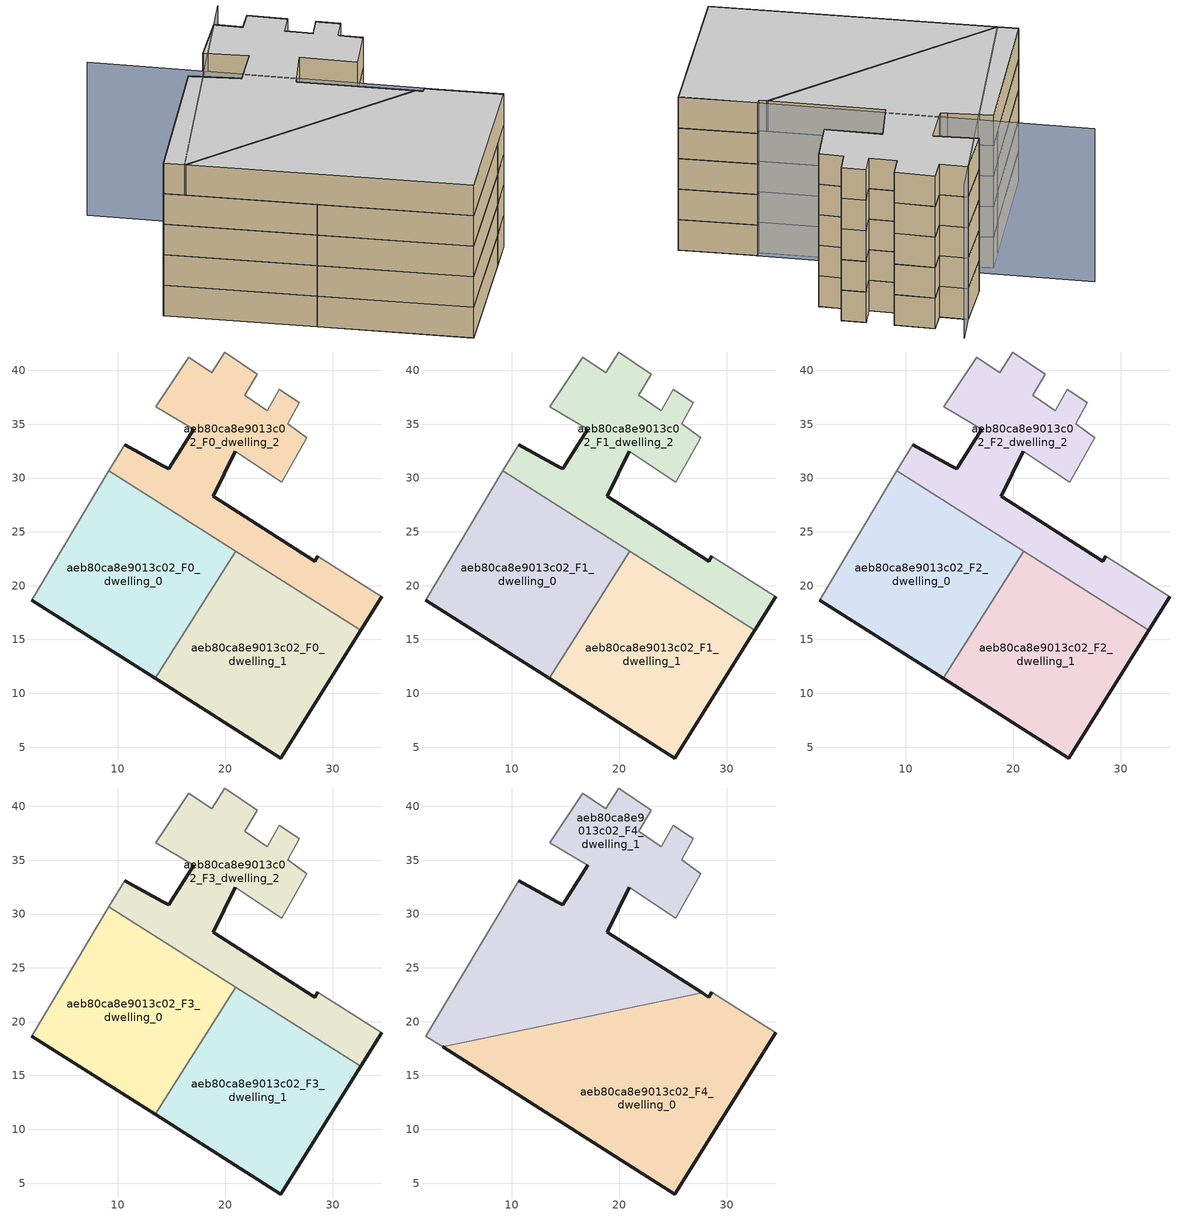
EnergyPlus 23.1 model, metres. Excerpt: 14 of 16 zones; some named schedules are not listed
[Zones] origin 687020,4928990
aeb80ca8e9013c02_F0_dwelling_0
 floor ground (EU_floor_Construction): 13.49,11.38 20.98,23.2 9.19,30.66 2,18.66 z0
 wall outside (EU_wall_Construction): 13.49,11.38 2,18.66 z0:3
 wall to aeb80ca8e9013c02_F0_dwelling_1 (EU_wall_Construction): 20.98,23.2 13.49,11.38 z0:3
 wall adiabatic (EU_wall_Construction): 2,18.66 9.19,30.66 z0:3
 wall to aeb80ca8e9013c02_F0_dwelling_2 (EU_wall_Construction): 9.19,30.66 20.98,23.2 z0:3
aeb80ca8e9013c02_F0_dwelling_1
 floor ground (EU_floor_Construction): 25.16,3.99 32.59,15.84 20.98,23.2 13.49,11.38 z0
 wall outside (EU_wall_Construction): 32.59,15.84 25.16,3.99 13.49,11.38 z0:3
 wall to aeb80ca8e9013c02_F0_dwelling_2 (EU_wall_Construction): 20.98,23.2 32.59,15.84 z0:3
aeb80ca8e9013c02_F0_dwelling_2
 floor ground (EU_floor_Construction): 32.59,15.84 34.56,18.98 28.59,22.72 28.31,22.28 18.87,28.33 20.94,32.5 25.27,29.6 27.58,33.75 25.78,35.04 26.85,37 25,38.22 23.89,36.26 21.82,37.67 22.97,39.63 19.97,41.71 18.74,39.78 16.61,41.23 13.55,36.6 17.06,34.54 14.74,30.84 14.18,31.15 10.64,33.08 9.19,30.66 z0
 wall outside (EU_wall_Construction): 20.94,32.5 18.87,28.33 28.31,22.28 28.59,22.72 / 34.56,18.98 32.59,15.84 / 10.64,33.08 14.18,31.15 14.74,30.84 17.06,34.54 z0:3
 wall adiabatic (EU_wall_Construction): 17.06,34.54 13.55,36.6 16.61,41.23 18.74,39.78 19.97,41.71 22.97,39.63 21.82,37.67 23.89,36.26 25,38.22 26.85,37 25.78,35.04 27.58,33.75 25.27,29.6 20.94,32.5 / 28.59,22.72 34.56,18.98 / 9.19,30.66 10.64,33.08 z0:3
aeb80ca8e9013c02_F1_dwelling_0
 floor to aeb80ca8e9013c02_F0_dwelling_0 (EU_floor_Construction): 13.49,11.38 20.98,23.2 9.19,30.66 2,18.66 z3
 wall outside (EU_wall_Construction): 13.49,11.38 2,18.66 z3:6
 wall to aeb80ca8e9013c02_F1_dwelling_1 (EU_wall_Construction): 20.98,23.2 13.49,11.38 z3:6
 wall adiabatic (EU_wall_Construction): 2,18.66 9.19,30.66 z3:6
 wall to aeb80ca8e9013c02_F1_dwelling_2 (EU_wall_Construction): 9.19,30.66 20.98,23.2 z3:6
aeb80ca8e9013c02_F1_dwelling_1
 floor to aeb80ca8e9013c02_F0_dwelling_1 (EU_floor_Construction): 25.16,3.99 32.59,15.84 20.98,23.2 13.49,11.38 z3
 wall outside (EU_wall_Construction): 32.59,15.84 25.16,3.99 13.49,11.38 z3:6
 wall to aeb80ca8e9013c02_F1_dwelling_2 (EU_wall_Construction): 20.98,23.2 32.59,15.84 z3:6
aeb80ca8e9013c02_F1_dwelling_2
 floor to aeb80ca8e9013c02_F0_dwelling_2 (EU_floor_Construction): 32.59,15.84 34.56,18.98 28.59,22.72 28.31,22.28 18.87,28.33 20.94,32.5 25.27,29.6 27.58,33.75 25.78,35.04 26.85,37 25,38.22 23.89,36.26 21.82,37.67 22.97,39.63 19.97,41.71 18.74,39.78 16.61,41.23 13.55,36.6 17.06,34.54 14.74,30.84 14.18,31.15 10.64,33.08 9.19,30.66 z3
 wall outside (EU_wall_Construction): 20.94,32.5 18.87,28.33 28.31,22.28 28.59,22.72 / 34.56,18.98 32.59,15.84 / 10.64,33.08 14.18,31.15 14.74,30.84 17.06,34.54 z3:6
 wall adiabatic (EU_wall_Construction): 17.06,34.54 13.55,36.6 16.61,41.23 18.74,39.78 19.97,41.71 22.97,39.63 21.82,37.67 23.89,36.26 25,38.22 26.85,37 25.78,35.04 27.58,33.75 25.27,29.6 20.94,32.5 / 28.59,22.72 34.56,18.98 / 9.19,30.66 10.64,33.08 z3:6
aeb80ca8e9013c02_F2_dwelling_0
 floor to aeb80ca8e9013c02_F1_dwelling_0 (EU_floor_Construction): 13.49,11.38 20.98,23.2 9.19,30.66 2,18.66 z6
 wall outside (EU_wall_Construction): 13.49,11.38 2,18.66 z6:9
 wall to aeb80ca8e9013c02_F2_dwelling_1 (EU_wall_Construction): 20.98,23.2 13.49,11.38 z6:9
 wall adiabatic (EU_wall_Construction): 2,18.66 9.19,30.66 z6:9
 wall to aeb80ca8e9013c02_F2_dwelling_2 (EU_wall_Construction): 9.19,30.66 20.98,23.2 z6:9
aeb80ca8e9013c02_F2_dwelling_1
 floor to aeb80ca8e9013c02_F1_dwelling_1 (EU_floor_Construction): 25.16,3.99 32.59,15.84 20.98,23.2 13.49,11.38 z6
 wall outside (EU_wall_Construction): 32.59,15.84 25.16,3.99 13.49,11.38 z6:9
 wall to aeb80ca8e9013c02_F2_dwelling_2 (EU_wall_Construction): 20.98,23.2 32.59,15.84 z6:9
aeb80ca8e9013c02_F2_dwelling_2
 floor to aeb80ca8e9013c02_F1_dwelling_2 (EU_floor_Construction): 32.59,15.84 34.56,18.98 28.59,22.72 28.31,22.28 18.87,28.33 20.94,32.5 25.27,29.6 27.58,33.75 25.78,35.04 26.85,37 25,38.22 23.89,36.26 21.82,37.67 22.97,39.63 19.97,41.71 18.74,39.78 16.61,41.23 13.55,36.6 17.06,34.54 14.74,30.84 14.18,31.15 10.64,33.08 9.19,30.66 z6
 wall outside (EU_wall_Construction): 20.94,32.5 18.87,28.33 28.31,22.28 28.59,22.72 / 34.56,18.98 32.59,15.84 / 10.64,33.08 14.18,31.15 14.74,30.84 17.06,34.54 z6:9
 wall adiabatic (EU_wall_Construction): 17.06,34.54 13.55,36.6 16.61,41.23 18.74,39.78 19.97,41.71 22.97,39.63 21.82,37.67 23.89,36.26 25,38.22 26.85,37 25.78,35.04 27.58,33.75 25.27,29.6 20.94,32.5 / 28.59,22.72 34.56,18.98 / 9.19,30.66 10.64,33.08 z6:9
aeb80ca8e9013c02_F3_dwelling_0
 floor to aeb80ca8e9013c02_F2_dwelling_0 (EU_floor_Construction): 13.49,11.38 20.98,23.2 9.19,30.66 2,18.66 z9
 wall outside (EU_wall_Construction): 13.49,11.38 2,18.66 z9:12
 wall to aeb80ca8e9013c02_F3_dwelling_1 (EU_wall_Construction): 20.98,23.2 13.49,11.38 z9:12
 wall adiabatic (EU_wall_Construction): 2,18.66 9.19,30.66 z9:12
 wall to aeb80ca8e9013c02_F3_dwelling_2 (EU_wall_Construction): 9.19,30.66 20.98,23.2 z9:12
aeb80ca8e9013c02_F3_dwelling_1
 floor to aeb80ca8e9013c02_F2_dwelling_1 (EU_floor_Construction): 25.16,3.99 32.59,15.84 20.98,23.2 13.49,11.38 z9
 wall outside (EU_wall_Construction): 32.59,15.84 25.16,3.99 13.49,11.38 z9:12
 wall to aeb80ca8e9013c02_F3_dwelling_2 (EU_wall_Construction): 20.98,23.2 32.59,15.84 z9:12
aeb80ca8e9013c02_F3_dwelling_2
 floor to aeb80ca8e9013c02_F2_dwelling_2 (EU_floor_Construction): 32.59,15.84 34.56,18.98 28.59,22.72 28.31,22.28 18.87,28.33 20.94,32.5 25.27,29.6 27.58,33.75 25.78,35.04 26.85,37 25,38.22 23.89,36.26 21.82,37.67 22.97,39.63 19.97,41.71 18.74,39.78 16.61,41.23 13.55,36.6 17.06,34.54 14.74,30.84 14.18,31.15 10.64,33.08 9.19,30.66 z9
 wall outside (EU_wall_Construction): 20.94,32.5 18.87,28.33 28.31,22.28 28.59,22.72 / 34.56,18.98 32.59,15.84 / 10.64,33.08 14.18,31.15 14.74,30.84 17.06,34.54 z9:12
 wall adiabatic (EU_wall_Construction): 17.06,34.54 13.55,36.6 16.61,41.23 18.74,39.78 19.97,41.71 22.97,39.63 21.82,37.67 23.89,36.26 25,38.22 26.85,37 25.78,35.04 27.58,33.75 25.27,29.6 20.94,32.5 / 28.59,22.72 34.56,18.98 / 9.19,30.66 10.64,33.08 z9:12
aeb80ca8e9013c02_F4_dwelling_0
 floor to aeb80ca8e9013c02_F3_dwelling_1 (EU_floor_Construction): 25.16,3.99 32.59,15.84 23.27,21.74 19.57,20.97 13.49,11.38 z12
 floor to aeb80ca8e9013c02_F3_dwelling_0 (EU_floor_Construction): 13.49,11.38 19.57,20.97 3.59,17.65 z12
 floor to aeb80ca8e9013c02_F3_dwelling_2 (EU_floor_Construction): 32.59,15.84 34.56,18.98 28.59,22.72 28.31,22.28 27.7,22.67 23.27,21.74 z12
 wall outside (EU_wall_Construction): 34.56,18.98 25.16,3.99 3.59,17.65 / 27.7,22.67 28.31,22.28 28.59,22.72 z12:15
 wall to aeb80ca8e9013c02_F4_dwelling_1 (EU_wall_Construction): 3.59,17.65 27.7,22.67 z12:15
 wall adiabatic (EU_wall_Construction): 28.59,22.72 34.56,18.98 z12:15
 ceiling to aeb80ca8e9013c02_F5_dwelling_0 (EU_floor_Construction): 34.56,18.98 25.16,3.99 3.59,17.65 27.7,22.67 28.31,22.28 28.59,22.72 z15
aeb80ca8e9013c02_F4_dwelling_1
 floor to aeb80ca8e9013c02_F3_dwelling_0 (EU_floor_Construction): 19.57,20.97 20.98,23.2 9.19,30.66 2,18.66 3.59,17.65 z12
 floor to aeb80ca8e9013c02_F3_dwelling_2 (EU_floor_Construction): 27.7,22.67 18.87,28.33 20.94,32.5 25.27,29.6 27.58,33.75 25.78,35.04 26.85,37 25,38.22 23.89,36.26 21.82,37.67 22.97,39.63 19.97,41.71 18.74,39.78 16.61,41.23 13.55,36.6 17.06,34.54 14.74,30.84 14.18,31.15 10.64,33.08 9.19,30.66 23.27,21.74 z12
 floor to aeb80ca8e9013c02_F3_dwelling_1 (EU_floor_Construction): 23.27,21.74 20.98,23.2 19.57,20.97 z12
 wall outside (EU_wall_Construction): 20.94,32.5 18.87,28.33 27.7,22.67 / 10.64,33.08 14.18,31.15 14.74,30.84 17.06,34.54 z12:15
 wall adiabatic (EU_wall_Construction): 17.06,34.54 13.55,36.6 16.61,41.23 18.74,39.78 19.97,41.71 22.97,39.63 21.82,37.67 23.89,36.26 25,38.22 26.85,37 25.78,35.04 27.58,33.75 25.27,29.6 20.94,32.5 / 3.59,17.65 2,18.66 10.64,33.08 z12:15
 ceiling to aeb80ca8e9013c02_F5_dwelling_1 (EU_floor_Construction): 25,38.22 26.85,37 25.78,35.04 27.58,33.75 25.27,29.6 20.94,32.5 18.87,28.33 27.7,22.67 3.59,17.65 2,18.66 10.64,33.08 14.18,31.15 14.74,30.84 17.06,34.54 13.55,36.6 16.61,41.23 18.74,39.78 19.97,41.71 22.97,39.63 21.82,37.67 23.89,36.26 z15
shading: 18.33,44.33 3.62,17.76 / 34.49,18.88 3.56,38.99 z0:15
[Building]
EU S2 Campaign: North Axis=0; Terrain=City; Solar Distribution=FullExterior
[Site:Location]
Bologna: Latitude=44.5; Longitude=11.25; Time Zone=1; Elevation=37
[SizingPeriod:WeatherFileDays]
AnnualSizingPeriod: Begin Month=1; Begin Day of Month=1; End Month=12; End Day of Month=31; Day of Week for Start Day=Monday; Use Weather File Daylight Saving Period=No; Use Weather File Rain and Snow Indicators=No
[MATERIAL]
EU_InternalMass_Material: Roughness=MediumRough; Thickness=0.1; Conductivity=1; Density=1800; Specific Heat=900; Thermal Absorptance=0.9; Solar Absorptance=0.7; Visible Absorptance=0.7
[MATERIAL:NOMASS] Roughness=MediumRough; Thermal Absorptance=0.9; Solar Absorptance=0.7; Visible Absorptance=0.7
Name | Thermal Resistance
EU_wall_NoMass | 0.905828
EU_floor_NoMass | 0.67114
[CONSTRUCTION]
EU_wall_Construction: EU_wall_NoMass
EU_floor_Construction: EU_floor_NoMass
EU_InternalMass_Construction: EU_InternalMass_Material
[ZONE] Type=1; Multiplier=1; Ceiling Height=autocalculate; Floor Area=autocalculate; Part of Total Floor Area=Yes
Name | Volume
aeb80ca8e9013c02_F0_dwelling_0; aeb80ca8e9013c02_F1_dwelling_0; aeb80ca8e9013c02_F2_dwelling_0; aeb80ca8e9013c02_F3_dwelling_0 | 578.199
aeb80ca8e9013c02_F4_dwelling_0 | 867.311
aeb80ca8e9013c02_F0_dwelling_1; aeb80ca8e9013c02_F1_dwelling_1; aeb80ca8e9013c02_F2_dwelling_1; aeb80ca8e9013c02_F3_dwelling_1 | 578.2
aeb80ca8e9013c02_F4_dwelling_1 | 867.3
aeb80ca8e9013c02_F0_dwelling_2; aeb80ca8e9013c02_F1_dwelling_2; aeb80ca8e9013c02_F2_dwelling_2; aeb80ca8e9013c02_F3_dwelling_2 | 578.186
[INTERNALMASS] Construction=EU_InternalMass_Construction
Name | Zone or ZoneList | Surface Area
aeb80ca8e9013c02_F0_dwelling_0_EU_InternalMass | aeb80ca8e9013c02_F0_dwelling_0 | 192.729
aeb80ca8e9013c02_F0_dwelling_1_EU_InternalMass | aeb80ca8e9013c02_F0_dwelling_1 | 192.735
aeb80ca8e9013c02_F0_dwelling_2_EU_InternalMass | aeb80ca8e9013c02_F0_dwelling_2 | 192.729
aeb80ca8e9013c02_F1_dwelling_0_EU_InternalMass | aeb80ca8e9013c02_F1_dwelling_0 | 192.729
aeb80ca8e9013c02_F1_dwelling_1_EU_InternalMass | aeb80ca8e9013c02_F1_dwelling_1 | 192.735
aeb80ca8e9013c02_F1_dwelling_2_EU_InternalMass | aeb80ca8e9013c02_F1_dwelling_2 | 192.729
aeb80ca8e9013c02_F2_dwelling_0_EU_InternalMass | aeb80ca8e9013c02_F2_dwelling_0 | 192.729
aeb80ca8e9013c02_F2_dwelling_1_EU_InternalMass | aeb80ca8e9013c02_F2_dwelling_1 | 192.735
aeb80ca8e9013c02_F2_dwelling_2_EU_InternalMass | aeb80ca8e9013c02_F2_dwelling_2 | 192.729
aeb80ca8e9013c02_F3_dwelling_0_EU_InternalMass | aeb80ca8e9013c02_F3_dwelling_0 | 192.729
aeb80ca8e9013c02_F3_dwelling_1_EU_InternalMass | aeb80ca8e9013c02_F3_dwelling_1 | 192.735
aeb80ca8e9013c02_F3_dwelling_2_EU_InternalMass | aeb80ca8e9013c02_F3_dwelling_2 | 192.729
aeb80ca8e9013c02_F4_dwelling_0_EU_InternalMass | aeb80ca8e9013c02_F4_dwelling_0 | 289.104
aeb80ca8e9013c02_F4_dwelling_1_EU_InternalMass | aeb80ca8e9013c02_F4_dwelling_1 | 289.101
[OTHEREQUIPMENT] Fuel Type=Electricity; Design Level Calculation Method=Watts/Area; Power per Zone Floor Area=1; Fraction Latent=0; Fraction Radiant=0; Fraction Lost=0; Carbon Dioxide Generation Rate=0; EndUse Subcategory=EU_Step8_InternalGains
Name | Zone or ZoneList or Space or SpaceList | Schedule
EU_Step8_InternalGain_aeb80ca8e9013c02_F0_dwelling_0_f000 | aeb80ca8e9013c02_F0_dwelling_0 | EU_Step8_GainSchedule_aeb80ca8e9013c02_F0_dwelling_0_f000
EU_Step8_InternalGain_aeb80ca8e9013c02_F0_dwelling_1_f000 | aeb80ca8e9013c02_F0_dwelling_1 | EU_Step8_GainSchedule_aeb80ca8e9013c02_F0_dwelling_1_f000
EU_Step8_InternalGain_aeb80ca8e9013c02_F0_dwelling_2_f000 | aeb80ca8e9013c02_F0_dwelling_2 | EU_Step8_GainSchedule_aeb80ca8e9013c02_F0_dwelling_2_f000
EU_Step8_InternalGain_aeb80ca8e9013c02_F1_dwelling_0_f000 | aeb80ca8e9013c02_F1_dwelling_0 | EU_Step8_GainSchedule_aeb80ca8e9013c02_F1_dwelling_0_f000
EU_Step8_InternalGain_aeb80ca8e9013c02_F1_dwelling_1_f000 | aeb80ca8e9013c02_F1_dwelling_1 | EU_Step8_GainSchedule_aeb80ca8e9013c02_F1_dwelling_1_f000
EU_Step8_InternalGain_aeb80ca8e9013c02_F1_dwelling_2_f000 | aeb80ca8e9013c02_F1_dwelling_2 | EU_Step8_GainSchedule_aeb80ca8e9013c02_F1_dwelling_2_f000
EU_Step8_InternalGain_aeb80ca8e9013c02_F2_dwelling_0_f000 | aeb80ca8e9013c02_F2_dwelling_0 | EU_Step8_GainSchedule_aeb80ca8e9013c02_F2_dwelling_0_f000
EU_Step8_InternalGain_aeb80ca8e9013c02_F2_dwelling_1_f000 | aeb80ca8e9013c02_F2_dwelling_1 | EU_Step8_GainSchedule_aeb80ca8e9013c02_F2_dwelling_1_f000
EU_Step8_InternalGain_aeb80ca8e9013c02_F2_dwelling_2_f000 | aeb80ca8e9013c02_F2_dwelling_2 | EU_Step8_GainSchedule_aeb80ca8e9013c02_F2_dwelling_2_f000
EU_Step8_InternalGain_aeb80ca8e9013c02_F3_dwelling_0_f000 | aeb80ca8e9013c02_F3_dwelling_0 | EU_Step8_GainSchedule_aeb80ca8e9013c02_F3_dwelling_0_f000
EU_Step8_InternalGain_aeb80ca8e9013c02_F3_dwelling_1_f000 | aeb80ca8e9013c02_F3_dwelling_1 | EU_Step8_GainSchedule_aeb80ca8e9013c02_F3_dwelling_1_f000
EU_Step8_InternalGain_aeb80ca8e9013c02_F3_dwelling_2_f000 | aeb80ca8e9013c02_F3_dwelling_2 | EU_Step8_GainSchedule_aeb80ca8e9013c02_F3_dwelling_2_f000
EU_Step8_InternalGain_aeb80ca8e9013c02_F4_dwelling_0_f000 | aeb80ca8e9013c02_F4_dwelling_0 | EU_Step8_GainSchedule_aeb80ca8e9013c02_F4_dwelling_0_f000
EU_Step8_InternalGain_aeb80ca8e9013c02_F4_dwelling_1_f000 | aeb80ca8e9013c02_F4_dwelling_1 | EU_Step8_GainSchedule_aeb80ca8e9013c02_F4_dwelling_1_f000
[ZONEVENTILATION:DESIGNFLOWRATE] Schedule=EU_AlwaysOn; Design Flow Rate Calculation Method=AirChanges/Hour; Air Changes per Hour=0.73129; Ventilation Type=Natural; Fan Pressure Rise=0; Fan Total Efficiency=1; Constant Term Coefficient=1; Temperature Term Coefficient=0; Velocity Term Coefficient=0; Velocity Squared Term Coefficient=0; Minimum Indoor Temperature=-100; Maximum Indoor Temperature=100; Delta Temperature=-100; Minimum Outdoor Temperature=-100; Maximum Outdoor Temperature=100; Maximum Wind Speed=40
Name | Zone or ZoneList or Space or SpaceList
EU_ConstantAir_aeb80ca8e9013c02_F0_dwelling_0 | aeb80ca8e9013c02_F0_dwelling_0
EU_ConstantAir_aeb80ca8e9013c02_F0_dwelling_1 | aeb80ca8e9013c02_F0_dwelling_1
EU_ConstantAir_aeb80ca8e9013c02_F0_dwelling_2 | aeb80ca8e9013c02_F0_dwelling_2
EU_ConstantAir_aeb80ca8e9013c02_F1_dwelling_0 | aeb80ca8e9013c02_F1_dwelling_0
EU_ConstantAir_aeb80ca8e9013c02_F1_dwelling_1 | aeb80ca8e9013c02_F1_dwelling_1
EU_ConstantAir_aeb80ca8e9013c02_F1_dwelling_2 | aeb80ca8e9013c02_F1_dwelling_2
EU_ConstantAir_aeb80ca8e9013c02_F2_dwelling_0 | aeb80ca8e9013c02_F2_dwelling_0
EU_ConstantAir_aeb80ca8e9013c02_F2_dwelling_1 | aeb80ca8e9013c02_F2_dwelling_1
EU_ConstantAir_aeb80ca8e9013c02_F2_dwelling_2 | aeb80ca8e9013c02_F2_dwelling_2
EU_ConstantAir_aeb80ca8e9013c02_F3_dwelling_0 | aeb80ca8e9013c02_F3_dwelling_0
EU_ConstantAir_aeb80ca8e9013c02_F3_dwelling_1 | aeb80ca8e9013c02_F3_dwelling_1
EU_ConstantAir_aeb80ca8e9013c02_F3_dwelling_2 | aeb80ca8e9013c02_F3_dwelling_2
EU_ConstantAir_aeb80ca8e9013c02_F4_dwelling_0 | aeb80ca8e9013c02_F4_dwelling_0
EU_ConstantAir_aeb80ca8e9013c02_F4_dwelling_1 | aeb80ca8e9013c02_F4_dwelling_1
[HVACTEMPLATE:THERMOSTAT] Constant Heating Setpoint=20; Constant Cooling Setpoint=50
EU_HeatOnly_aeb80ca8e9013c02_F0_dwelling_0; EU_HeatOnly_aeb80ca8e9013c02_F0_dwelling_1; EU_HeatOnly_aeb80ca8e9013c02_F0_dwelling_2; EU_HeatOnly_aeb80ca8e9013c02_F1_dwelling_0; EU_HeatOnly_aeb80ca8e9013c02_F1_dwelling_1; EU_HeatOnly_aeb80ca8e9013c02_F1_dwelling_2; EU_HeatOnly_aeb80ca8e9013c02_F2_dwelling_0; EU_HeatOnly_aeb80ca8e9013c02_F2_dwelling_1; EU_HeatOnly_aeb80ca8e9013c02_F2_dwelling_2; EU_HeatOnly_aeb80ca8e9013c02_F3_dwelling_0; EU_HeatOnly_aeb80ca8e9013c02_F3_dwelling_1; EU_HeatOnly_aeb80ca8e9013c02_F3_dwelling_2; EU_HeatOnly_aeb80ca8e9013c02_F4_dwelling_0; EU_HeatOnly_aeb80ca8e9013c02_F4_dwelling_1; EU_HeatOnly_aeb80ca8e9013c02_F5_dwelling_0; EU_HeatOnly_aeb80ca8e9013c02_F5_dwelling_1
[HVACTEMPLATE:ZONE:IDEALLOADSAIRSYSTEM] System Availability Schedule=EU_AlwaysOn; Maximum Heating Supply Air Temperature=50; Minimum Cooling Supply Air Temperature=13; Maximum Heating Supply Air Humidity Ratio=0.0156; Minimum Cooling Supply Air Humidity Ratio=0.0077; Heating Limit=NoLimit; Cooling Limit=NoLimit; Heating Availability Schedule=EU_AlwaysOn; Cooling Availability Schedule=EU_CoolingOff; Dehumidification Control Type=ConstantSensibleHeatRatio; Cooling Sensible Heat Ratio=0.7; Dehumidification Setpoint=60; Humidification Control Type=None; Humidification Setpoint=30; Outdoor Air Method=None; Outdoor Air Flow Rate per Person=0.00944; Outdoor Air Flow Rate per Zone Floor Area=0; Outdoor Air Flow Rate per Zone=0; Demand Controlled Ventilation Type=None; Outdoor Air Economizer Type=NoEconomizer; Heat Recovery Type=None; Sensible Heat Recovery Effectiveness=0.7; Latent Heat Recovery Effectiveness=0.65
Name | Template Thermostat
aeb80ca8e9013c02_F0_dwelling_0 | EU_HeatOnly_aeb80ca8e9013c02_F0_dwelling_0
aeb80ca8e9013c02_F0_dwelling_1 | EU_HeatOnly_aeb80ca8e9013c02_F0_dwelling_1
aeb80ca8e9013c02_F0_dwelling_2 | EU_HeatOnly_aeb80ca8e9013c02_F0_dwelling_2
aeb80ca8e9013c02_F1_dwelling_0 | EU_HeatOnly_aeb80ca8e9013c02_F1_dwelling_0
aeb80ca8e9013c02_F1_dwelling_1 | EU_HeatOnly_aeb80ca8e9013c02_F1_dwelling_1
aeb80ca8e9013c02_F1_dwelling_2 | EU_HeatOnly_aeb80ca8e9013c02_F1_dwelling_2
aeb80ca8e9013c02_F2_dwelling_0 | EU_HeatOnly_aeb80ca8e9013c02_F2_dwelling_0
aeb80ca8e9013c02_F2_dwelling_1 | EU_HeatOnly_aeb80ca8e9013c02_F2_dwelling_1
aeb80ca8e9013c02_F2_dwelling_2 | EU_HeatOnly_aeb80ca8e9013c02_F2_dwelling_2
aeb80ca8e9013c02_F3_dwelling_0 | EU_HeatOnly_aeb80ca8e9013c02_F3_dwelling_0
